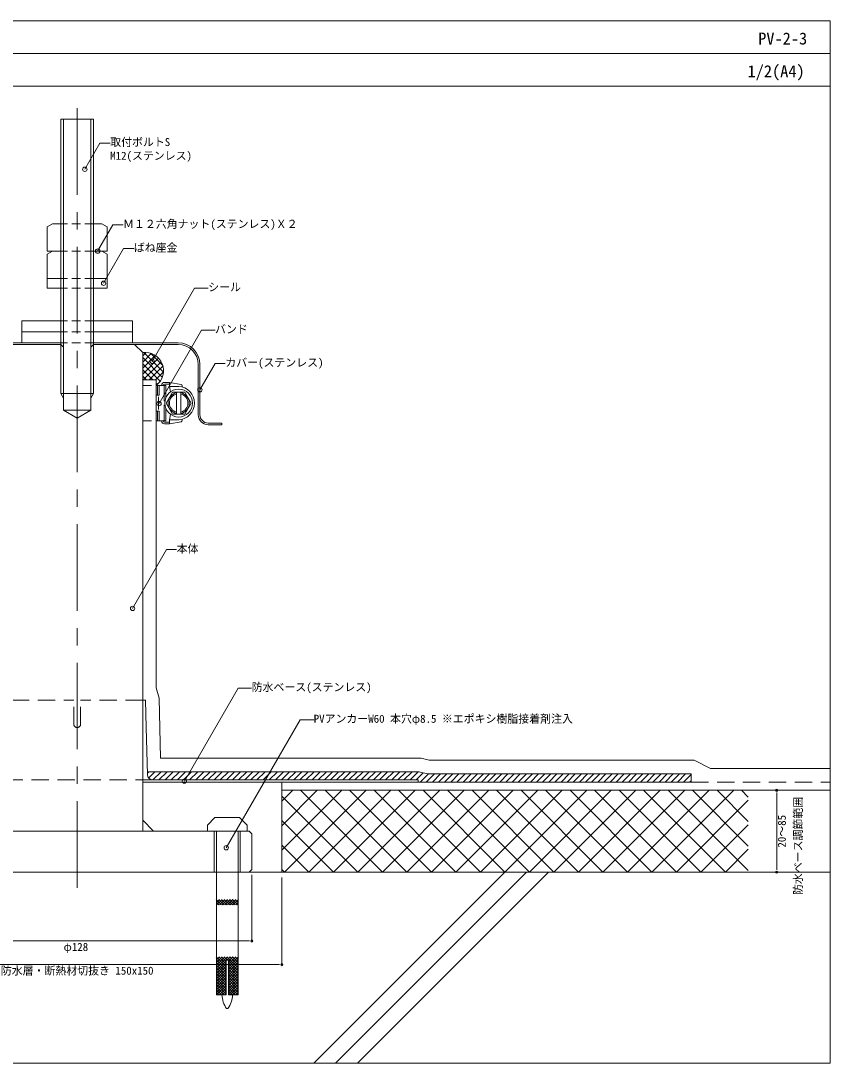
# Model space of a CAD drawing. Units: millimetres, scale not verified. Extents: x -276 to 276, y -191 to 191.
# Drawn here: x -20.7 to 276, y -191 to 191 of the extents above; entities that cross this region are included whole.
import ezdxf
from ezdxf.enums import TextEntityAlignment as Align

# ---------------------------------------------------------------- set-up
doc = ezdxf.new("R2010")
doc.units = ezdxf.units.MM
doc.header["$LTSCALE"] = 0.5
for name, pattern in [('USER1', [19.05, 12.7, -6.35]), ('USER2', [101.6, 63.5, -12.7, 12.7, -12.7]), ('USER3', [9.525, 6.35, -3.175])]:
    doc.linetypes.add(name, pattern=pattern)
for name, color, linetype, lineweight in [('0-0_0', 7, 'Continuous', 18), ('0-1_WAKU', 7, 'Continuous', 18), ('0-3_KUTAI', 3, 'Continuous', 18), ('0-4_BOUSUI', 1, 'Continuous', 18), ('0-5_MOJI', 7, 'Continuous', 18), ('0-6_HATCH', 9, 'Continuous', 18), ('0-7_sunpo', 7, 'Continuous', 18), ('0-8_KANAMONO_SCREW', 4, 'Continuous', 18), ('0-9_kijun', 1, 'USER2', 18), ('0-A_pv', 4, 'Continuous', 18), ('0-B_kanamono-ten', 3, 'USER3', 18), ('0-C_dannnetu', 6, 'Continuous', 18)]:
    doc.layers.add(name, color=color, linetype=linetype, lineweight=lineweight)
doc.layers.add('0-D_kanamono-h', color=7, linetype='Continuous')
doc.styles.add('ＭＳ ゴシック', font='')
doc.styles.get('ＭＳ ゴシック').set_extended_font_data('MS Gothic')

# ---------------------------------------------------------------- blocks, each defined once
blk = doc.blocks.new('_Dot')
at = {"layer": '0-0_0'}
for p, q in [((-0.5, 0), (-1, 0)), ((0.25, 0), (-0.25, 0))]:
    blk.add_line(p, q, dxfattribs=at)
blk.add_circle((0, 0), 0.25, dxfattribs=at)

msp = doc.modelspace()

# ---------------------------------------------------------------- linework, layer by layer
at = {"layer": '0-0_0'}
msp.add_line((-276, 179), (276, 179), dxfattribs=at)
at = {"layer": '0-1_WAKU'}
for points in [[(-276, -191), (276, -191), (276, 191), (-276, 191)], [(276, 167), (-276, 167), (-276, 191), (276, 191)]]:
    msp.add_lwpolyline(points, close=True, dxfattribs=at)
at = {"layer": '0-3_KUTAI'}
msp.add_line((-276, -121), (276, -121), dxfattribs=at)
at = {"layer": '0-4_BOUSUI'}
for p, q in [((29, 59.4), (24, 59.4)), ((225, -85), (225, -88))]:
    msp.add_line(p, q, dxfattribs=at)
at = {"layer": '0-4_BOUSUI', "linetype": 'USER1'}
msp.add_line((225, -88), (276, -88), dxfattribs=at)
at = {"layer": '0-4_BOUSUI'}
for points in [[(276, -83), (232.1803, -83), (226.1803, -80), (129.0484, -80), (126.0484, -79.2), (30.5818, -79.2), (30.0338, -57.2804), (29, -53.4221), (29, 59.4)], [(225, -85), (128.3931, -85), (125.3931, -84.2), (25.7053, -84.2)], [(225, -88), (75, -88), (75, -91)]]:
    msp.add_lwpolyline(points, dxfattribs=at)
msp.add_arc((24.9137, 62.7391), 6.7233, 307.42876, 97.81097, dxfattribs=at)
at = {"layer": '0-5_MOJI'}
for p, q in [((27.5146, 66.1693), (43.0342, 93.05)), ((43.0342, 93.05), (48.0342, 93.05)), ((30, 50.7317), (45.5196, 77.6125)), ((45.5196, 77.6125), (50.5196, 77.6125)), ((39.2763, -87.6111), (58.9443, -53.5451)), ((58.9443, -53.5451), (63.9443, -53.5451)), ((54.6154, -112.0295), (81.6908, -65.1335)), ((81.6908, -65.1335), (86.6908, -65.1335))]:
    msp.add_line(p, q, dxfattribs=at)
for points in [[(2.793, 136.6127), (8.339, 146.2187), (12.089, 146.2187)], [(7.5, 106.6), (13.0461, 116.2061), (16.7961, 116.2061)], [(9.6665, 94.8418), (16.9954, 107.5358), (20.7454, 107.5358)], [(45, 55.8), (50.5461, 65.4061), (54.2961, 65.4061)], [(20.2852, -24.3173), (32.703, -2.8091), (36.453, -2.8091)]]:
    msp.add_lwpolyline(points, dxfattribs=at)
for centre in [(2.793, 136.6127), (7.5, 106.6), (9.6665, 94.8418), (27.5146, 66.1693), (45, 55.8), (30, 50.7317), (20.2852, -24.3173), (39.2763, -87.6111), (54.6154, -112.0295)]:
    msp.add_circle(centre, 0.8, dxfattribs=at)
at = {"layer": '0-6_HATCH'}
for p, q in [((24, 68.2065), (25.2475, 69.4541)), ((24, 68.2065), (25.2475, 69.4541)), ((24, 68.2065), (25.2475, 69.4541)), ((24, 65.9615), (27.1264, 69.0879)), ((24, 65.9615), (27.1264, 69.0879)), ((24, 65.9615), (27.1264, 69.0879)), ((31.6151, 62.1966), (24.3712, 69.4405)), ((31.6151, 62.1966), (24.3712, 69.4405)), ((31.6151, 62.1966), (24.3712, 69.4405)), ((31.3394, 64.7173), (26.892, 69.1647)), ((31.3394, 64.7173), (26.892, 69.1647)), ((31.3394, 64.7173), (26.892, 69.1647)), ((24, 63.7164), (28.6273, 68.3437)), ((24, 63.7164), (28.6273, 68.3437)), ((24, 63.7164), (28.6273, 68.3437)), ((31.2033, 60.3633), (24, 67.5666)), ((31.2033, 60.3633), (24, 67.5666)), ((31.2033, 60.3633), (24, 67.5666)), ((24, 61.4714), (29.8415, 67.3129)), ((24, 61.4714), (29.8415, 67.3129)), ((24, 61.4714), (29.8415, 67.3129)), ((30.4284, 58.8931), (24, 65.3216)), ((30.4284, 58.8931), (24, 65.3216)), ((30.4284, 58.8931), (24, 65.3216)), ((24.1737, 59.4), (30.7863, 66.0126)), ((24.1737, 59.4), (30.7863, 66.0126)), ((24.1737, 59.4), (30.7863, 66.0126)), ((27.6765, 59.4), (24, 63.0765)), ((27.6765, 59.4), (24, 63.0765)), ((27.6765, 59.4), (24, 63.0765)), ((26.4188, 59.4), (31.4267, 64.4079)), ((26.4188, 59.4), (31.4267, 64.4079)), ((26.4188, 59.4), (31.4267, 64.4079)), ((28.6638, 59.4), (31.6265, 62.3627)), ((28.6638, 59.4), (31.6265, 62.3627)), ((28.6638, 59.4), (31.6265, 62.3627)), ((25.4314, 59.4), (24, 60.8314)), ((25.4314, 59.4), (24, 60.8314)), ((25.4314, 59.4), (24, 60.8314)), ((29, 57.4911), (30.4862, 58.9773)), ((29, 57.4911), (30.4862, 58.9773)), ((29, 57.4911), (30.4862, 58.9773)), ((29.371, 57.7055), (29, 58.0765)), ((29.371, 57.7055), (29, 58.0765)), ((29.371, 57.7055), (29, 58.0765)), ((25.7182, -84.7195), (26.2377, -84.2)), ((26.1981, -86.4847), (28.4828, -84.2)), ((27.7278, -87.2), (30.7278, -84.2)), ((29.9729, -87.2), (32.9729, -84.2)), ((32.2179, -87.2), (35.2179, -84.2)), ((34.463, -87.2), (37.463, -84.2)), ((36.7081, -87.2), (39.7081, -84.2)), ((38.9531, -87.2), (41.9531, -84.2)), ((41.1982, -87.2), (44.1982, -84.2)), ((43.4433, -87.2), (46.4433, -84.2)), ((45.6883, -87.2), (48.6883, -84.2)), ((47.9334, -87.2), (50.9334, -84.2)), ((50.1785, -87.2), (53.1785, -84.2)), ((52.4235, -87.2), (55.4235, -84.2)), ((54.6686, -87.2), (57.6686, -84.2)), ((56.9137, -87.2), (59.9137, -84.2)), ((59.1587, -87.2), (62.1587, -84.2)), ((61.4038, -87.2), (64.4038, -84.2)), ((63.6488, -87.2), (66.6488, -84.2)), ((65.8939, -87.2), (68.8939, -84.2)), ((68.139, -87.2), (71.139, -84.2)), ((70.384, -87.2), (73.384, -84.2)), ((72.6291, -87.2), (75.6291, -84.2)), ((74.8742, -87.2), (77.8742, -84.2)), ((77.1192, -87.2), (80.1192, -84.2)), ((79.3643, -87.2), (82.3643, -84.2)), ((81.6094, -87.2), (84.6094, -84.2)), ((83.8544, -87.2), (86.8544, -84.2)), ((86.0995, -87.2), (89.0995, -84.2)), ((88.3445, -87.2), (91.3445, -84.2)), ((90.5896, -87.2), (93.5896, -84.2)), ((92.8347, -87.2), (95.8347, -84.2)), ((95.0797, -87.2), (98.0797, -84.2)), ((97.3248, -87.2), (100.3248, -84.2)), ((99.5699, -87.2), (102.5699, -84.2)), ((101.8149, -87.2), (104.8149, -84.2)), ((104.06, -87.2), (107.06, -84.2)), ((106.3051, -87.2), (109.3051, -84.2)), ((108.5501, -87.2), (111.5501, -84.2)), ((110.7952, -87.2), (113.7952, -84.2)), ((113.0403, -87.2), (116.0403, -84.2)), ((115.2853, -87.2), (118.2853, -84.2)), ((117.5304, -87.2), (120.5304, -84.2)), ((119.7754, -87.2), (122.7754, -84.2)), ((122.0205, -87.2), (125.0205, -84.2)), ((124.2656, -87.2), (126.8714, -84.5942)), ((125.7106, -88), (128.7106, -85)), ((127.9557, -88), (130.9557, -85)), ((130.2008, -88), (133.2008, -85)), ((132.4458, -88), (135.4458, -85)), ((134.6909, -88), (137.6909, -85)), ((136.936, -88), (139.936, -85)), ((139.181, -88), (142.181, -85)), ((141.4261, -88), (144.4261, -85)), ((143.6712, -88), (146.6712, -85)), ((145.9162, -88), (148.9162, -85)), ((148.1613, -88), (151.1613, -85)), ((150.4063, -88), (153.4063, -85)), ((152.6514, -88), (155.6514, -85)), ((154.8965, -88), (157.8965, -85)), ((157.1415, -88), (160.1415, -85)), ((159.3866, -88), (162.3866, -85)), ((161.6317, -88), (164.6317, -85)), ((163.8767, -88), (166.8767, -85)), ((166.1218, -88), (169.1218, -85)), ((168.3669, -88), (171.3669, -85)), ((170.6119, -88), (173.6119, -85)), ((172.857, -88), (175.857, -85)), ((175.102, -88), (178.102, -85)), ((177.3471, -88), (180.3471, -85)), ((179.5922, -88), (182.5922, -85)), ((181.8372, -88), (184.8372, -85)), ((184.0823, -88), (187.0823, -85)), ((186.3274, -88), (189.3274, -85)), ((188.5724, -88), (191.5724, -85)), ((190.8175, -88), (193.8175, -85)), ((193.0626, -88), (196.0626, -85)), ((195.3076, -88), (198.3076, -85)), ((197.5527, -88), (200.5527, -85)), ((199.7978, -88), (202.7978, -85)), ((202.0428, -88), (205.0428, -85)), ((204.2879, -88), (207.2879, -85)), ((206.5329, -88), (209.5329, -85)), ((208.778, -88), (211.778, -85)), ((211.0231, -88), (214.0231, -85)), ((213.2681, -88), (216.2681, -85)), ((215.5132, -88), (218.5132, -85)), ((217.7583, -88), (220.7583, -85)), ((220.0033, -88), (223.0033, -85)), ((222.2484, -88), (225, -85.2484)), ((224.4935, -88), (225, -87.4935)), ((75, -95.0128), (79.0128, -91)), ((75, -103.9931), (87.9931, -91)), ((75, -112.9733), (96.9733, -91)), ((75.9536, -121), (105.9536, -91)), ((111.8746, -121), (81.8746, -91)), ((84.9338, -121), (114.9338, -91)), ((120.8549, -121), (90.8549, -91)), ((93.9141, -121), (123.9141, -91)), ((129.8351, -121), (99.8351, -91)), ((102.8943, -121), (132.8943, -91)), ((138.8154, -121), (108.8154, -91)), ((111.8746, -121), (141.8746, -91)), ((147.7956, -121), (117.7956, -91)), ((120.8549, -121), (150.8549, -91)), ((156.7759, -121), (126.7759, -91)), ((129.8351, -121), (159.8351, -91)), ((165.7561, -121), (135.7561, -91)), ((138.8154, -121), (168.8154, -91)), ((174.7364, -121), (144.7364, -91)), ((147.7956, -121), (177.7956, -91)), ((183.7166, -121), (153.7166, -91)), ((156.7759, -121), (186.7759, -91)), ((192.6969, -121), (162.6969, -91)), ((165.7561, -121), (195.7561, -91)), ((201.6772, -121), (171.6772, -91)), ((174.7364, -121), (204.7364, -91)), ((210.6574, -121), (180.6574, -91)), ((183.7166, -121), (213.7166, -91)), ((219.6377, -121), (189.6377, -91)), ((192.6969, -121), (222.6969, -91)), ((228.6179, -121), (198.6179, -91)), ((201.6772, -121), (231.6772, -91)), ((237.5982, -121), (207.5982, -91)), ((210.6574, -121), (240.6574, -91)), ((246, -120.4216), (216.5784, -91)), ((246, -111.4413), (225.5587, -91)), ((246, -102.461), (234.539, -91)), ((246, -93.4808), (243.5192, -91)), ((102.8943, -121), (75, -93.1057)), ((219.6377, -121), (246, -94.6377)), ((93.9141, -121), (75, -102.0859)), ((228.6179, -121), (246, -103.6179)), ((84.9338, -121), (75, -111.0662)), ((237.5982, -121), (246, -112.5982)), ((75.9536, -121), (75, -120.0464)), ((86.7345, -191), (156.7345, -121)), ((94.7345, -191), (164.7345, -121)), ((102.7345, -191), (172.7345, -121))]:
    msp.add_line(p, q, dxfattribs=at)
at = {"layer": '0-7_sunpo'}
for p, q in [((248, -91), (256.4248, -91)), ((256.4248, -119.4), (256.4248, -92.6)), ((64, -122), (64, -146.2249)), ((248, -121), (256.4248, -121)), ((75, -123), (75, -154.901)), ((-62.4, -146.2249), (62.4, -146.2249)), ((-73.4, -154.901), (73.4, -154.901))]:
    msp.add_line(p, q, dxfattribs=at)
at = {"layer": '0-8_KANAMONO_SCREW'}
for p, q in [((-6, 155), (-6, 116.6)), ((-6, 155), (-6, 54.4)), ((-5, 155), (-5, 116.6)), ((-5, 155), (-5, 54.4)), ((5, 155), (5, 54.4)), ((6, 155), (6, 54.4)), ((50.5, -101), (47.75, -103.75)), ((50.5, -101), (59.5, -101)), ((59.5, -101), (62.25, -103.75)), ((47.75, -106), (47.75, -103.75)), ((62.25, -106), (47.75, -106)), ((62.25, -106), (62.25, -103.75)), ((55, -171), (54.75, -171)), ((55, -171), (55.25, -171))]:
    msp.add_line(p, q, dxfattribs=at)
for points in [[(-6, 93), (-10.95, 93), (-10.95, 96.6), (-6, 96.6)], [(6, 93), (10.95, 93), (10.95, 96.6), (6, 96.6)], [(59, -106), (59, -166), (55.4, -166), (55.4, -153.2), (54.6, -153.2), (54.6, -166), (51, -166), (51, -106)]]:
    msp.add_lwpolyline(points, dxfattribs=at)
for centre, start, end in [((63.2465, -165.2623), 184.12624, 214.03138), ((46.7536, -165.2623), 325.96862, 355.87376)]:
    msp.add_arc(centre, 10.2524, start, end, dxfattribs=at)
at = {"layer": '0-9_kijun'}
msp.add_line((0, 158.9653), (0, -132.6), dxfattribs=at)
at = {"layer": '0-A_pv'}
for p, q in [((0, 155), (-6, 155)), ((0, 155), (6, 155)), ((-6, 72.4), (-5, 71.4)), ((-6, 72.4), (-6, 54.4)), ((-5, 71.4), (-5, 48.3174)), ((6, 72.4), (5, 71.4)), ((5, 71.4), (5, 48.3174)), ((24, 69.4), (21, 72.4)), ((24, -106), (24, 69.4)), ((44.4, 46.6), (44.4, 65)), ((45, 65), (45, 46.6)), ((29, 57.4), (31.8512, 57.4)), ((29, 44.4), (29, 57.4)), ((31.8512, 57.4), (29.4766, 57.4)), ((29.4766, 57.4), (29.4766, 53.8)), ((30.0792, 57.4), (30.0792, 53.8)), ((30.9695, 57.5), (30.9695, 57.4)), ((31.5695, 57.4), (31.5695, 57.5)), ((31.8512, 57.4), (31.8512, 51.5804)), ((31.8512, 57.4), (32.4512, 57.4)), ((31.9695, 58.5), (33.771, 58.5)), ((31.9695, 57.9), (33.771, 57.9)), ((32.4512, 57.4), (32.4512, 52.7699)), ((33.771, 58.5), (38.0564, 57.7444)), ((33.771, 57.05), (33.771, 58.5)), ((-6, 54.4), (0, 54.4)), ((-6, 54.4), (-5, 52.668)), ((0, 54.4), (-6, 54.4)), ((0, 54.4), (6, 54.4)), ((6, 54.4), (5, 52.668)), ((29.4766, 53.8), (29, 53.8)), ((29.4766, 53.8), (30.0792, 53.8)), ((36.446, 54.9), (36.446, 46.9)), ((37.946, 54.9), (37.946, 46.9)), ((38.4695, 56.8352), (38.4695, 57.252)), ((29.757, 53.22), (29.757, 48.58)), ((31.8512, 50.2196), (31.8512, 44.4)), ((-5.053, 48.3174), (0, 45.4)), ((-5.053, 48.3174), (0, 48.3174)), ((5.053, 48.3174), (0, 45.4)), ((5.053, 48.3174), (0, 48.3174)), ((29.4766, 48), (29, 48)), ((29.4766, 48), (29.4766, 44.4)), ((32.4512, 49.0301), (32.4512, 44.4)), ((33.771, 44.75), (34.1921, 46.7785)), ((29, 44.4), (31.8512, 44.4)), ((31.8512, 44.4), (29.4766, 44.4)), ((30.9695, 44.4), (30.9695, 44.3)), ((31.5695, 44.3), (31.5695, 44.4)), ((32.4512, 44.4), (31.8512, 44.4)), ((31.9695, 43.9), (33.771, 43.9)), ((31.9695, 43.3), (33.771, 43.3)), ((33.771, 44.75), (33.771, 43.3)), ((37.196, 44.75), (33.771, 44.75)), ((33.771, 43.3), (38.0564, 44.0556)), ((38.4695, 44.9648), (38.4695, 44.548)), ((28, -106), (24, -102)), ((50.25, -106), (50.25, -121)), ((59.75, -106), (59.75, -121))]:
    msp.add_line(p, q, dxfattribs=at)
at = {"layer": '0-A_pv', "linetype": 'USER1'}
for p, q in [((-24, -58), (-1.25, -58)), ((-1.25, -66.75), (-1.25, -58)), ((24, -58), (1.25, -58)), ((1.25, -66.75), (1.25, -58)), ((27.7309, -87.2), (-27.7309, -87.2))]:
    msp.add_line(p, q, dxfattribs=at)
at = {"layer": '0-A_pv'}
for points in [[(-6, 116.6), (-9, 116.6), (-10.9697, 115.4628), (-10.9697, 106.6), (-6, 106.6)], [(6, 116.6), (9, 116.6), (10.9697, 115.4628), (10.9697, 106.6), (6, 106.6)], [(-6, 106.6), (-9, 106.6), (-10.9697, 105.4628), (-10.9697, 96.6), (-6, 96.6)], [(6, 106.6), (9, 106.6), (10.9697, 105.4628), (10.9697, 96.6), (6, 96.6)], [(-6, 81), (-20.3205, 81), (-20.3205, 77), (-6, 77)], [(6, 81), (20.3205, 81), (20.3205, 77), (6, 77)], [(-6, 77), (-20.3205, 77), (-20.3205, 73), (-6, 73)], [(6, 77), (20.3205, 77), (20.3205, 73), (6, 73)], [(-37, 72.4), (-6, 72.4), (-6, 73), (-37, 73)], [(37, 72.4), (6, 72.4), (6, 73), (37, 73)], [(6, 72.4), (6, 54.4), (0, 54.4)], [(37.196, 57.05), (33.771, 57.05), (34.1921, 55.0215)], [(29.4766, 48), (30.0792, 48), (30.0792, 44.4)], [(48, 43.6), (53, 43.6), (53, 43), (48, 43)], [(25.7315, -85.25), (25.3003, -68), (25.0503, -58), (24, -58)], [(24, -88), (125, -88), (125, -87.2), (27.7309, -87.2)], [(0, -121), (-63, -121), (-64, -120), (-64, -107), (-63, -106), (0, -106)], [(0, -121), (63, -121), (64, -120), (64, -107), (63, -106), (0, -106)]]:
    msp.add_lwpolyline(points, dxfattribs=at)
msp.add_lwpolyline([(32.5772, 50.9), (34.8866, 54.9), (39.5054, 54.9), (41.8148, 50.9), (39.5054, 46.9), (34.8866, 46.9)], close=True, dxfattribs=at)
msp.add_circle((37.196, 50.9), 5.1, dxfattribs=at)
for centre, radius, start, end in [((37, 65), 8, 0, 90), ((37, 65), 7.4, 0, 90), ((31.9695, 57.5), 1, 90, 180), ((31.9695, 57.5), 0.4, 90, 180), ((37.9695, 57.252), 0.5, 360, 80), ((37.196, 50.9), 3.9, 101.08749, 258.91251), ((37.196, 50.9), 3.4, 102.74359, 257.25641), ((36.8135, 50.9), 6.1619, 273.55926, 86.44074), ((37.196, 50.9), 3.9, 281.08749, 78.91251), ((37.196, 50.9), 3.4, 282.74359, 77.25641), ((48, 46.6), 3.6, 180, 270), ((48, 46.6), 3, 180, 270), ((31.9695, 44.3), 1, 180, 270), ((31.9695, 44.3), 0.4, 180, 270), ((37.9695, 44.548), 0.5, 280, 360), ((27.7309, -85.2), 2, 181.4321, 270)]:
    msp.add_arc(centre, radius, start, end, dxfattribs=at)
at = {"layer": '0-A_pv', "linetype": 'USER1'}
for start, end in [(180, 270), (270, 0)]:
    msp.add_arc((0, -66.75), 1.25, start, end, dxfattribs=at)
at = {"layer": '0-B_kanamono-ten'}
for p, q in [((6, 116.6), (-6, 116.6)), ((6, 106.6), (-6, 106.6)), ((6, 96.6), (-6, 96.6)), ((6, 93), (-6, 93)), ((6, 81), (-6, 81)), ((6, 77), (-6, 77)), ((6, 73), (-6, 73)), ((24, 57.4), (29, 57.4)), ((24, 44.4), (29, 44.4))]:
    msp.add_line(p, q, dxfattribs=at)
at = {"layer": '0-C_dannnetu'}
msp.add_lwpolyline([(75, -121), (75, -91), (276, -91)], dxfattribs=at)
at = {"layer": '0-D_kanamono-h'}
for p, q in [((50.894, -131), (52.894, -133)), ((53.106, -131), (51.106, -133)), ((51.894, -131), (53.894, -133)), ((54.106, -131), (52.106, -133)), ((52.894, -131), (54.894, -133)), ((55.106, -131), (53.106, -133)), ((53.894, -131), (55.894, -133)), ((56.106, -131), (54.106, -133)), ((54.894, -131), (56.894, -133)), ((57.106, -131), (55.106, -133)), ((55.894, -131), (57.894, -133)), ((58.106, -131), (56.106, -133)), ((56.894, -131), (58.894, -133)), ((59.106, -131), (57.106, -133)), ((57.894, -131), (59, -132.106)), ((59, -132.106), (58.106, -133)), ((50.894, -152), (54.6, -155.706)), ((55.106, -152), (51, -156.106)), ((54.106, -152), (51, -155.106)), ((53.106, -152), (51, -154.106)), ((52.106, -152), (51, -153.106)), ((51.894, -152), (54.6, -154.706)), ((52.894, -152), (54.6, -153.706)), ((53.894, -152), (55.094, -153.2)), ((54.894, -152), (59, -156.106)), ((56.106, -152), (54.906, -153.2)), ((59.106, -152), (55.4, -155.706)), ((58.106, -152), (55.4, -154.706)), ((57.106, -152), (55.4, -153.706)), ((55.894, -152), (59, -155.106)), ((56.894, -152), (59, -154.106)), ((57.894, -152), (59, -153.106)), ((51, -153.106), (54.6, -156.706)), ((54.6, -153.506), (51, -157.106)), ((51, -154.106), (54.6, -157.706)), ((54.6, -154.506), (51, -158.106)), ((51, -155.106), (54.6, -158.706)), ((54.6, -155.506), (51, -159.106)), ((51, -156.106), (54.6, -159.706)), ((54.6, -156.506), (51, -160.106)), ((59, -153.106), (55.4, -156.706)), ((55.4, -153.506), (59, -157.106)), ((59, -154.106), (55.4, -157.706)), ((55.4, -154.506), (59, -158.106)), ((59, -155.106), (55.4, -158.706)), ((55.4, -155.506), (59, -159.106)), ((59, -156.106), (55.4, -159.706)), ((55.4, -156.506), (59, -160.106)), ((51, -157.106), (54.6, -160.706)), ((54.6, -157.506), (51, -161.106)), ((51, -158.106), (54.6, -161.706)), ((54.6, -158.506), (51, -162.106)), ((51, -159.106), (54.6, -162.706)), ((54.6, -159.506), (51, -163.106)), ((51, -160.106), (54.6, -163.706)), ((59, -157.106), (55.4, -160.706)), ((55.4, -157.506), (59, -161.106)), ((59, -158.106), (55.4, -161.706)), ((55.4, -158.506), (59, -162.106)), ((59, -159.106), (55.4, -162.706)), ((55.4, -159.506), (59, -163.106)), ((59, -160.106), (55.4, -163.706)), ((54.6, -160.506), (51, -164.106)), ((51, -161.106), (54.6, -164.706)), ((54.6, -161.506), (51, -165.106)), ((51, -162.106), (54.6, -165.706)), ((51, -163.106), (53.894, -166)), ((51, -164.106), (52.894, -166)), ((54.6, -162.506), (51.106, -166)), ((54.6, -163.506), (52.106, -166)), ((55.4, -160.506), (59, -164.106)), ((59, -161.106), (55.4, -164.706)), ((55.4, -161.506), (59, -165.106)), ((59, -162.106), (55.4, -165.706)), ((55.4, -162.506), (58.894, -166)), ((55.4, -163.506), (57.894, -166)), ((59, -163.106), (56.106, -166)), ((59, -164.106), (57.106, -166)), ((51, -165.106), (51.894, -166)), ((54.6, -164.506), (53.106, -166)), ((54.6, -165.506), (54.106, -166)), ((55.4, -164.506), (56.894, -166)), ((55.4, -165.506), (55.894, -166)), ((59, -165.106), (58.106, -166))]:
    msp.add_line(p, q, dxfattribs=at)
msp.add_lwpolyline([(52.106, -131), (51, -132.106), (51.894, -133)], dxfattribs=at)

# ---------------------------------------------------------------- block references
at = {"layer": '0-7_sunpo', "xscale": 1.6, "yscale": 1.6}
for p, rotation in [((256.4248, -91), 90), ((256.4248, -121), 270)]:
    msp.add_blockref('_Dot', p, dxfattribs=dict(at, rotation=rotation))
for p in [(64, -146.2249), (75, -154.901)]:
    msp.add_blockref('_Dot', p, dxfattribs=at)

# ---------------------------------------------------------------- texts
at = {"layer": '0-1_WAKU', "style": 'ＭＳ ゴシック'}
for s, p in [('PV-2-3', (249.6091, 181)), ('1/2(A4)', (245.7107, 169))]:
    msp.add_text(s, height=4.399, dxfattribs=at).set_placement(p, align=Align.BOTTOM_LEFT)
at = {"layer": '0-5_MOJI', "style": 'ＭＳ ゴシック'}
for s, p in [('取付ボルトS', (12.089, 144.2187)), ('M12(ステンレス)', (12.089, 139.2187)), ('Ｍ１２六角ナット(ステンレス)Ｘ２', (16.7961, 114.2061)), ('ばね座金', (20.7454, 105.5358)), ('シール', (48.0342, 91.05)), ('バンド', (50.5196, 75.6125)), ('カバー(ステンレス)', (54.2961, 63.4061)), ('本体', (36.453, -4.8091)), ('防水ベース(ステンレス)', (63.9443, -55.5451)), ('PVアンカーW60 本穴φ8.5 ※エポキシ樹脂接着剤注入', (86.6908, -67.1335))]:
    msp.add_text(s, height=2.933, dxfattribs=at).set_placement(p, align=Align.BOTTOM_LEFT)
msp.add_text('防水ベース調節範囲', height=2.933, rotation=90, dxfattribs=at).set_placement((266.5909, -129.3909), align=Align.BOTTOM_LEFT)
at = {"layer": '0-7_sunpo', "style": 'ＭＳ ゴシック'}
msp.add_text('20～85', height=2.933, rotation=90, dxfattribs=at).set_placement((260.6248, -112), align=Align.BOTTOM_LEFT)
for s, p in [('φ128', (-5, -150.7498)), ('防水層・断熱材切抜き 150x150', (-28, -159.4462))]:
    msp.add_text(s, height=2.933, dxfattribs=at).set_placement(p, align=Align.BOTTOM_LEFT)

doc.saveas('drawing.dxf')
